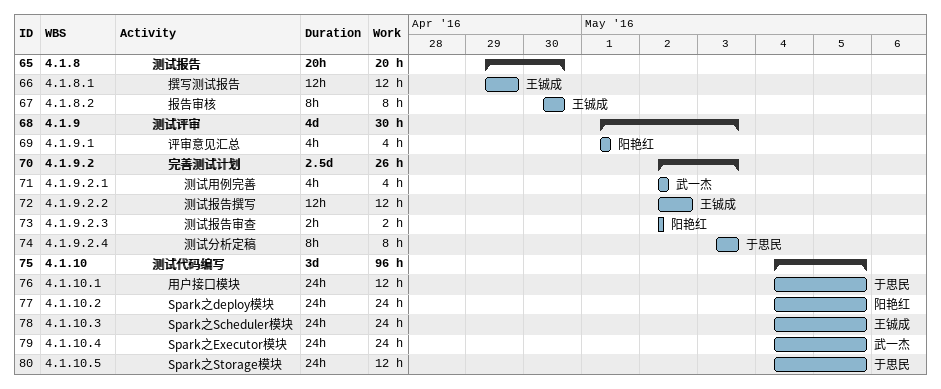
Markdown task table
| ID | WBS | Task | Duration | Start | Finish | Resources | Work (h) |
|---|---|---|---|---|---|---|---|
| 65 | 4.1.8 | **测试报告** | 20h | 2016-04-29 | 2016-04-30 |  | 20 |
| 66 | 4.1.8.1 | 撰写测试报告 | 12h | 2016-04-29 | 2016-04-29 | 王铖成 | 12 |
| 67 | 4.1.8.2 | 报告审核 | 8h | 2016-04-30 | 2016-04-30 | 王铖成 | 8 |
| 68 | 4.1.9 | **测试评审** | 4d | 2016-05-01 | 2016-05-03 |  | 30 |
| 69 | 4.1.9.1 | 评审意见汇总 | 4h | 2016-05-01 | 2016-05-01 | 阳艳红 | 4 |
| 70 | 4.1.9.2 | **完善测试计划** | 2.5d | 2016-05-02 | 2016-05-03 |  | 26 |
| 71 | 4.1.9.2.1 | 测试用例完善 | 4h | 2016-05-02 | 2016-05-02 | 武一杰 | 4 |
| 72 | 4.1.9.2.2 | 测试报告撰写 | 12h | 2016-05-02 | 2016-05-02 | 王铖成 | 12 |
| 73 | 4.1.9.2.3 | 测试报告审查 | 2h | 2016-05-02 | 2016-05-02 | 阳艳红 | 2 |
| 74 | 4.1.9.2.4 | 测试分析定稿 | 8h | 2016-05-03 | 2016-05-03 | 于思民 | 8 |
| 75 | 4.1.10 | **测试代码编写** | 3d | 2016-05-04 | 2016-05-05 |  | 96 |
| 76 | 4.1.10.1 | 用户接口模块 | 24h | 2016-05-04 | 2016-05-05 | 于思民 | 12 |
| 77 | 4.1.10.2 | Spark之deploy模块 | 24h | 2016-05-04 | 2016-05-05 | 阳艳红 | 24 |
| 78 | 4.1.10.3 | Spark之Scheduler模块 | 24h | 2016-05-04 | 2016-05-05 | 王铖成 | 24 |
| 79 | 4.1.10.4 | Spark之Executor模块 | 24h | 2016-05-04 | 2016-05-05 | 武一杰 | 24 |
| 80 | 4.1.10.5 | Spark之Storage模块 | 24h | 2016-05-04 | 2016-05-05 | 于思民 | 12 |
